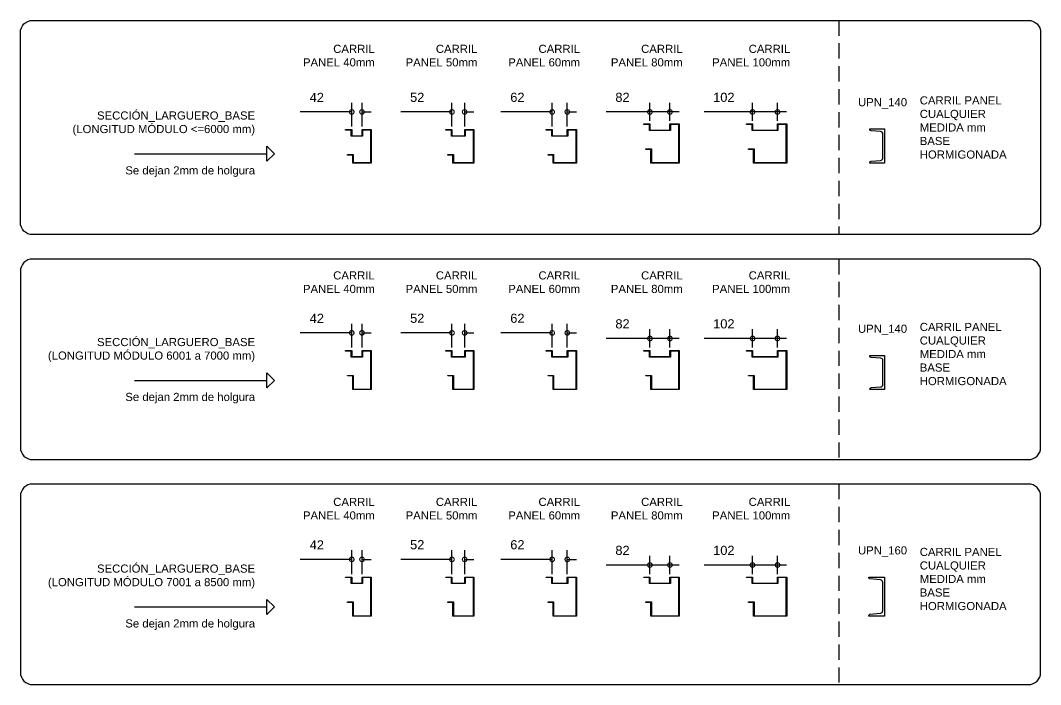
# Model space of a CAD drawing. Header units: millimetres. Extents: x 367645 to 474957, y -134457 to -104992.
# Drawn here: x 428289 to 432465, y -109835 to -107118 of the extents above; entities that cross this region are included whole.
import ezdxf

# ---------------------------------------------------------------- set-up
doc = ezdxf.new("R2010")
doc.units = ezdxf.units.MM
doc.header["$LTSCALE"] = 25
doc.header["$PDMODE"] = 35
doc.header["$PDSIZE"] = 5
doc.linetypes.add('TRAZOS2', pattern=[0.375, 0.25, -0.125])
doc.layers.add('CARRIL', color=3, linetype='Continuous')
doc.layers.add('PL-CER-DIB', color=3, linetype='Continuous')
doc.styles.add('ARIAL', font='arial.ttf')
doc.styles.add('ROMANS', font='romans.shx', dxfattribs={"width": 0.75})
doc.dimstyles.new('PMP-T-75', dxfattribs={"dimscale": 75, "dimtxt": 1.8, "dimasz": 1, "dimexe": 0.75, "dimexo": 1.8, "dimgap": 0.54, "dimtad": 1, "dimdec": 0, "dimzin": 0, "dimdsep": 46, "dimtxsty": 'ROMANS', "dimblk1": 'OBLIQUE', "dimblk2": 'OBLIQUE', "dimsah": 1, "dimcen": 1, "dimdle": 0.75, "dimadec": 0, "dimazin": 0, "dimtfac": 1, "dimtdec": 0, "dimtofl": 0, "dimtmove": 0, "dimatfit": 3, "dimldrblk": 'OBLIQUE', "dimfxl": 1, "dimtolj": 1, "dimtzin": 0, "dimarcsym": 0})

# ---------------------------------------------------------------- blocks, each defined once
blk = doc.blocks.new('_DotSmall')
at = {"color": 0, "linetype": 'ByBlock', "const_width": 0.5}
blk.add_lwpolyline([(-0.0625, 0, 1), (0.0625, 0, 1)], format="xyb", close=True, dxfattribs=at)
blk = doc.blocks.new('*D570')
at = {"color": 0, "lineweight": -2, "transparency": 16777216}
for p, q in [((3740.3, 2329.8), (3740.3, 2427)), ((3782.3, 2329.8), (3782.3, 2427)), ((3740.3, 2389.5), (3529.5, 2389.5)), ((3782.3, 2389.5), (3819.8, 2389.5))]:
    blk.add_line(p, q, dxfattribs=at)
at = {"layer": 'Defpoints', "color": 0, "transparency": 16777216}
for p in [(3740.3, 2389.5), (3740.3, 2292.3), (3782.3, 2292.3)]:
    blk.add_point(p, dxfattribs=at)
at = {"color": 0, "lineweight": -2, "transparency": 16777216, "xscale": 37.5, "yscale": 37.5, "zscale": 37.5}
blk.add_blockref('_DotSmall', (3740.3, 2389.5), dxfattribs=at)
at = {"color": 0, "lineweight": -2, "transparency": 16777216, "xscale": 37.5, "yscale": 37.5, "zscale": 37.5, "rotation": 180}
blk.add_blockref('_DotSmall', (3782.3, 2389.5), dxfattribs=at)
at = {"color": 0, "transparency": 16777216, "insert": (3597.4, 2448.9), "char_height": 37.5, "attachment_point": 5, "style": 'ARIAL'}
blk.add_mtext('\\A1;42', dxfattribs=at)
blk = doc.blocks.new('_OBLIQUE')
at = {"color": 0, "linetype": 'ByBlock'}
blk.add_line((-0.5, -0.5), (0.5, 0.5), dxfattribs=at)
blk = doc.blocks.new('*D572')
at = {"color": 0, "lineweight": -2, "transparency": 16777216}
for p, q in [((4150.5, 2329.8), (4150.5, 2427)), ((4202.5, 2329.8), (4202.5, 2427)), ((4150.5, 2389.5), (3941.1, 2389.5)), ((4202.5, 2389.5), (4240, 2389.5))]:
    blk.add_line(p, q, dxfattribs=at)
at = {"layer": 'Defpoints', "color": 0, "transparency": 16777216}
for p in [(4150.5, 2389.5), (4150.5, 2292.3), (4202.5, 2292.3)]:
    blk.add_point(p, dxfattribs=at)
at = {"color": 0, "lineweight": -2, "transparency": 16777216, "xscale": 37.5, "yscale": 37.5, "zscale": 37.5}
blk.add_blockref('_DotSmall', (4150.5, 2389.5), dxfattribs=at)
at = {"color": 0, "lineweight": -2, "transparency": 16777216, "xscale": 37.5, "yscale": 37.5, "zscale": 37.5, "rotation": 180}
blk.add_blockref('_DotSmall', (4202.5, 2389.5), dxfattribs=at)
at = {"color": 0, "transparency": 16777216, "insert": (4008.3, 2449.2), "char_height": 37.5, "attachment_point": 5, "style": 'ARIAL'}
blk.add_mtext('\\A1;52', dxfattribs=at)
blk = doc.blocks.new('*D574')
at = {"color": 0, "lineweight": -2, "transparency": 16777216}
for p, q in [((4560.6, 2329.8), (4560.6, 2427)), ((4622.6, 2329.8), (4622.6, 2427)), ((4560.6, 2389.5), (4351, 2389.5)), ((4622.6, 2389.5), (4660.1, 2389.5))]:
    blk.add_line(p, q, dxfattribs=at)
at = {"layer": 'Defpoints', "color": 0, "transparency": 16777216}
for p in [(4560.6, 2389.5), (4560.6, 2292.3), (4622.6, 2292.3)]:
    blk.add_point(p, dxfattribs=at)
at = {"color": 0, "lineweight": -2, "transparency": 16777216, "xscale": 37.5, "yscale": 37.5, "zscale": 37.5}
blk.add_blockref('_DotSmall', (4560.6, 2389.5), dxfattribs=at)
at = {"color": 0, "lineweight": -2, "transparency": 16777216, "xscale": 37.5, "yscale": 37.5, "zscale": 37.5, "rotation": 180}
blk.add_blockref('_DotSmall', (4622.6, 2389.5), dxfattribs=at)
at = {"color": 0, "transparency": 16777216, "insert": (4418.3, 2449.2), "char_height": 37.5, "attachment_point": 5, "style": 'ARIAL'}
blk.add_mtext('\\A1;62', dxfattribs=at)
blk = doc.blocks.new('*D576')
at = {"color": 0, "lineweight": -2, "transparency": 16777216}
for p, q in [((4960.7, 2352.8), (4960.7, 2427)), ((5042.7, 2352.8), (5042.7, 2427)), ((4960.7, 2389.5), (4781.3, 2389.5)), ((5080.2, 2389.5), (4960.7, 2389.5))]:
    blk.add_line(p, q, dxfattribs=at)
at = {"layer": 'Defpoints', "color": 0, "transparency": 16777216}
for p in [(4960.7, 2389.5), (4960.7, 2315.3), (5042.7, 2315.3)]:
    blk.add_point(p, dxfattribs=at)
at = {"color": 0, "lineweight": -2, "transparency": 16777216, "xscale": 37.5, "yscale": 37.5, "zscale": 37.5, "rotation": 180}
blk.add_blockref('_DotSmall', (4960.7, 2389.5), dxfattribs=at)
at = {"color": 0, "lineweight": -2, "transparency": 16777216, "xscale": 37.5, "yscale": 37.5, "zscale": 37.5}
blk.add_blockref('_DotSmall', (5042.7, 2389.5), dxfattribs=at)
at = {"color": 0, "transparency": 16777216, "insert": (4848.5, 2449.2), "char_height": 37.5, "attachment_point": 5, "style": 'ARIAL'}
blk.add_mtext('\\A1;82', dxfattribs=at)
blk = doc.blocks.new('*D578')
at = {"color": 0, "lineweight": -2, "transparency": 16777216}
for p, q in [((5380.8, 2352.8), (5380.8, 2427)), ((5482.8, 2352.8), (5482.8, 2427)), ((5380.8, 2389.5), (5183.4, 2389.5)), ((5520.3, 2389.5), (5380.8, 2389.5))]:
    blk.add_line(p, q, dxfattribs=at)
at = {"layer": 'Defpoints', "color": 0, "transparency": 16777216}
for p in [(5380.8, 2389.5), (5380.8, 2315.3), (5482.8, 2315.3)]:
    blk.add_point(p, dxfattribs=at)
at = {"color": 0, "lineweight": -2, "transparency": 16777216, "xscale": 37.5, "yscale": 37.5, "zscale": 37.5, "rotation": 180}
blk.add_blockref('_DotSmall', (5380.8, 2389.5), dxfattribs=at)
at = {"color": 0, "lineweight": -2, "transparency": 16777216, "xscale": 37.5, "yscale": 37.5, "zscale": 37.5}
blk.add_blockref('_DotSmall', (5482.8, 2389.5), dxfattribs=at)
at = {"color": 0, "transparency": 16777216, "insert": (5263.3, 2449.2), "char_height": 37.5, "attachment_point": 5, "style": 'ARIAL'}
blk.add_mtext('\\A1;102', dxfattribs=at)
blk = doc.blocks.new('*D620')
at = {"color": 0, "lineweight": -2, "transparency": 16777216}
for p, q in [((3740.3, 1425.9), (3740.3, 1523.2)), ((3782.3, 1425.9), (3782.3, 1523.2)), ((3740.3, 1485.7), (3529.5, 1485.7)), ((3782.3, 1485.7), (3819.8, 1485.7))]:
    blk.add_line(p, q, dxfattribs=at)
at = {"layer": 'Defpoints', "color": 0, "transparency": 16777216}
for p in [(3740.3, 1485.7), (3740.3, 1388.4), (3782.3, 1388.4)]:
    blk.add_point(p, dxfattribs=at)
at = {"color": 0, "lineweight": -2, "transparency": 16777216, "xscale": 37.5, "yscale": 37.5, "zscale": 37.5}
blk.add_blockref('_DotSmall', (3740.3, 1485.7), dxfattribs=at)
at = {"color": 0, "lineweight": -2, "transparency": 16777216, "xscale": 37.5, "yscale": 37.5, "zscale": 37.5, "rotation": 180}
blk.add_blockref('_DotSmall', (3782.3, 1485.7), dxfattribs=at)
at = {"color": 0, "transparency": 16777216, "insert": (3597.4, 1545), "char_height": 37.5, "attachment_point": 5, "style": 'ARIAL'}
blk.add_mtext('\\A1;42', dxfattribs=at)
blk = doc.blocks.new('*D622')
at = {"color": 0, "lineweight": -2, "transparency": 16777216}
for p, q in [((4150.5, 1425.9), (4150.5, 1523.2)), ((4202.5, 1425.9), (4202.5, 1523.2)), ((4150.5, 1485.7), (3941.1, 1485.7)), ((4202.5, 1485.7), (4240, 1485.7))]:
    blk.add_line(p, q, dxfattribs=at)
at = {"layer": 'Defpoints', "color": 0, "transparency": 16777216}
for p in [(4150.5, 1485.7), (4150.5, 1388.4), (4202.5, 1388.4)]:
    blk.add_point(p, dxfattribs=at)
at = {"color": 0, "lineweight": -2, "transparency": 16777216, "xscale": 37.5, "yscale": 37.5, "zscale": 37.5}
blk.add_blockref('_DotSmall', (4150.5, 1485.7), dxfattribs=at)
at = {"color": 0, "lineweight": -2, "transparency": 16777216, "xscale": 37.5, "yscale": 37.5, "zscale": 37.5, "rotation": 180}
blk.add_blockref('_DotSmall', (4202.5, 1485.7), dxfattribs=at)
at = {"color": 0, "transparency": 16777216, "insert": (4008.3, 1545.3), "char_height": 37.5, "attachment_point": 5, "style": 'ARIAL'}
blk.add_mtext('\\A1;52', dxfattribs=at)
blk = doc.blocks.new('*D624')
at = {"color": 0, "lineweight": -2, "transparency": 16777216}
for p, q in [((4560.6, 1425.9), (4560.6, 1523.2)), ((4622.6, 1425.9), (4622.6, 1523.2)), ((4560.6, 1485.7), (4351, 1485.7)), ((4622.6, 1485.7), (4660.1, 1485.7))]:
    blk.add_line(p, q, dxfattribs=at)
at = {"layer": 'Defpoints', "color": 0, "transparency": 16777216}
for p in [(4560.6, 1485.7), (4560.6, 1388.4), (4622.6, 1388.4)]:
    blk.add_point(p, dxfattribs=at)
at = {"color": 0, "lineweight": -2, "transparency": 16777216, "xscale": 37.5, "yscale": 37.5, "zscale": 37.5}
blk.add_blockref('_DotSmall', (4560.6, 1485.7), dxfattribs=at)
at = {"color": 0, "lineweight": -2, "transparency": 16777216, "xscale": 37.5, "yscale": 37.5, "zscale": 37.5, "rotation": 180}
blk.add_blockref('_DotSmall', (4622.6, 1485.7), dxfattribs=at)
at = {"color": 0, "transparency": 16777216, "insert": (4418.3, 1545.3), "char_height": 37.5, "attachment_point": 5, "style": 'ARIAL'}
blk.add_mtext('\\A1;62', dxfattribs=at)
blk = doc.blocks.new('*D626')
at = {"color": 0, "lineweight": -2, "transparency": 16777216}
for p, q in [((4960.7, 1462.7), (4781.3, 1462.7)), ((4960.7, 1425.9), (4960.7, 1500.2)), ((5080.2, 1462.7), (4960.7, 1462.7)), ((5042.7, 1425.9), (5042.7, 1500.2))]:
    blk.add_line(p, q, dxfattribs=at)
at = {"layer": 'Defpoints', "color": 0, "transparency": 16777216}
for p in [(4960.7, 1462.7), (4960.7, 1388.4), (5042.7, 1388.4)]:
    blk.add_point(p, dxfattribs=at)
at = {"color": 0, "lineweight": -2, "transparency": 16777216, "xscale": 37.5, "yscale": 37.5, "zscale": 37.5, "rotation": 180}
blk.add_blockref('_DotSmall', (4960.7, 1462.7), dxfattribs=at)
at = {"color": 0, "lineweight": -2, "transparency": 16777216, "xscale": 37.5, "yscale": 37.5, "zscale": 37.5}
blk.add_blockref('_DotSmall', (5042.7, 1462.7), dxfattribs=at)
at = {"color": 0, "transparency": 16777216, "insert": (4848.5, 1522.3), "char_height": 37.5, "attachment_point": 5, "style": 'ARIAL'}
blk.add_mtext('\\A1;82', dxfattribs=at)
blk = doc.blocks.new('*D628')
at = {"color": 0, "lineweight": -2, "transparency": 16777216}
for p, q in [((5380.8, 1462.7), (5183.4, 1462.7)), ((5380.8, 1425.9), (5380.8, 1500.2)), ((5520.3, 1462.7), (5380.8, 1462.7)), ((5482.8, 1425.9), (5482.8, 1500.2))]:
    blk.add_line(p, q, dxfattribs=at)
at = {"layer": 'Defpoints', "color": 0, "transparency": 16777216}
for p in [(5380.8, 1462.7), (5380.8, 1388.4), (5482.8, 1388.4)]:
    blk.add_point(p, dxfattribs=at)
at = {"color": 0, "lineweight": -2, "transparency": 16777216, "xscale": 37.5, "yscale": 37.5, "zscale": 37.5, "rotation": 180}
blk.add_blockref('_DotSmall', (5380.8, 1462.7), dxfattribs=at)
at = {"color": 0, "lineweight": -2, "transparency": 16777216, "xscale": 37.5, "yscale": 37.5, "zscale": 37.5}
blk.add_blockref('_DotSmall', (5482.8, 1462.7), dxfattribs=at)
at = {"color": 0, "transparency": 16777216, "insert": (5263.3, 1522.3), "char_height": 37.5, "attachment_point": 5, "style": 'ARIAL'}
blk.add_mtext('\\A1;102', dxfattribs=at)
blk = doc.blocks.new('*D593')
at = {"color": 0, "lineweight": -2, "transparency": 16777216}
for p, q in [((3740.3, 499.1), (3740.3, 596.4)), ((3782.3, 499.1), (3782.3, 596.4)), ((3740.3, 558.9), (3529.5, 558.9)), ((3782.3, 558.9), (3819.8, 558.9))]:
    blk.add_line(p, q, dxfattribs=at)
at = {"layer": 'Defpoints', "color": 0, "transparency": 16777216}
for p in [(3740.3, 558.9), (3740.3, 461.6), (3782.3, 461.6)]:
    blk.add_point(p, dxfattribs=at)
at = {"color": 0, "lineweight": -2, "transparency": 16777216, "xscale": 37.5, "yscale": 37.5, "zscale": 37.5}
blk.add_blockref('_DotSmall', (3740.3, 558.9), dxfattribs=at)
at = {"color": 0, "lineweight": -2, "transparency": 16777216, "xscale": 37.5, "yscale": 37.5, "zscale": 37.5, "rotation": 180}
blk.add_blockref('_DotSmall', (3782.3, 558.9), dxfattribs=at)
at = {"color": 0, "transparency": 16777216, "insert": (3597.4, 618.2), "char_height": 37.5, "attachment_point": 5, "style": 'ARIAL'}
blk.add_mtext('\\A1;42', dxfattribs=at)
blk = doc.blocks.new('*D601')
at = {"color": 0, "lineweight": -2, "transparency": 16777216}
for p, q in [((4150.5, 499.1), (4150.5, 596.4)), ((4202.5, 499.1), (4202.5, 596.4)), ((4150.5, 558.9), (3941.1, 558.9)), ((4202.5, 558.9), (4240, 558.9))]:
    blk.add_line(p, q, dxfattribs=at)
at = {"layer": 'Defpoints', "color": 0, "transparency": 16777216}
for p in [(4150.5, 558.9), (4150.5, 461.6), (4202.5, 461.6)]:
    blk.add_point(p, dxfattribs=at)
at = {"color": 0, "lineweight": -2, "transparency": 16777216, "xscale": 37.5, "yscale": 37.5, "zscale": 37.5}
blk.add_blockref('_DotSmall', (4150.5, 558.9), dxfattribs=at)
at = {"color": 0, "lineweight": -2, "transparency": 16777216, "xscale": 37.5, "yscale": 37.5, "zscale": 37.5, "rotation": 180}
blk.add_blockref('_DotSmall', (4202.5, 558.9), dxfattribs=at)
at = {"color": 0, "transparency": 16777216, "insert": (4008.3, 618.6), "char_height": 37.5, "attachment_point": 5, "style": 'ARIAL'}
blk.add_mtext('\\A1;52', dxfattribs=at)
blk = doc.blocks.new('*D603')
at = {"color": 0, "lineweight": -2, "transparency": 16777216}
for p, q in [((4560.6, 499.1), (4560.6, 596.4)), ((4622.6, 499.1), (4622.6, 596.4)), ((4560.6, 558.9), (4351, 558.9)), ((4622.6, 558.9), (4660.1, 558.9))]:
    blk.add_line(p, q, dxfattribs=at)
at = {"layer": 'Defpoints', "color": 0, "transparency": 16777216}
for p in [(4560.6, 558.9), (4560.6, 461.6), (4622.6, 461.6)]:
    blk.add_point(p, dxfattribs=at)
at = {"color": 0, "lineweight": -2, "transparency": 16777216, "xscale": 37.5, "yscale": 37.5, "zscale": 37.5}
blk.add_blockref('_DotSmall', (4560.6, 558.9), dxfattribs=at)
at = {"color": 0, "lineweight": -2, "transparency": 16777216, "xscale": 37.5, "yscale": 37.5, "zscale": 37.5, "rotation": 180}
blk.add_blockref('_DotSmall', (4622.6, 558.9), dxfattribs=at)
at = {"color": 0, "transparency": 16777216, "insert": (4418.3, 618.6), "char_height": 37.5, "attachment_point": 5, "style": 'ARIAL'}
blk.add_mtext('\\A1;62', dxfattribs=at)
blk = doc.blocks.new('*D605')
at = {"color": 0, "lineweight": -2, "transparency": 16777216}
for p, q in [((4960.7, 499.1), (4960.7, 573.4)), ((5042.7, 499.1), (5042.7, 573.4)), ((4960.7, 535.9), (4781.3, 535.9)), ((5080.2, 535.9), (4960.7, 535.9))]:
    blk.add_line(p, q, dxfattribs=at)
at = {"layer": 'Defpoints', "color": 0, "transparency": 16777216}
for p in [(4960.7, 535.9), (4960.7, 461.6), (5042.7, 461.6)]:
    blk.add_point(p, dxfattribs=at)
at = {"color": 0, "lineweight": -2, "transparency": 16777216, "xscale": 37.5, "yscale": 37.5, "zscale": 37.5, "rotation": 180}
blk.add_blockref('_DotSmall', (4960.7, 535.9), dxfattribs=at)
at = {"color": 0, "lineweight": -2, "transparency": 16777216, "xscale": 37.5, "yscale": 37.5, "zscale": 37.5}
blk.add_blockref('_DotSmall', (5042.7, 535.9), dxfattribs=at)
at = {"color": 0, "transparency": 16777216, "insert": (4848.5, 595.6), "char_height": 37.5, "attachment_point": 5, "style": 'ARIAL'}
blk.add_mtext('\\A1;82', dxfattribs=at)
blk = doc.blocks.new('*D607')
at = {"color": 0, "lineweight": -2, "transparency": 16777216}
for p, q in [((5380.8, 499.1), (5380.8, 573.4)), ((5482.8, 499.1), (5482.8, 573.4)), ((5380.8, 535.9), (5183.4, 535.9)), ((5520.3, 535.9), (5380.8, 535.9))]:
    blk.add_line(p, q, dxfattribs=at)
at = {"layer": 'Defpoints', "color": 0, "transparency": 16777216}
for p in [(5380.8, 535.9), (5380.8, 461.6), (5482.8, 461.6)]:
    blk.add_point(p, dxfattribs=at)
at = {"color": 0, "lineweight": -2, "transparency": 16777216, "xscale": 37.5, "yscale": 37.5, "zscale": 37.5, "rotation": 180}
blk.add_blockref('_DotSmall', (5380.8, 535.9), dxfattribs=at)
at = {"color": 0, "lineweight": -2, "transparency": 16777216, "xscale": 37.5, "yscale": 37.5, "zscale": 37.5}
blk.add_blockref('_DotSmall', (5482.8, 535.9), dxfattribs=at)
at = {"color": 0, "transparency": 16777216, "insert": (5263.3, 595.6), "char_height": 37.5, "attachment_point": 5, "style": 'ARIAL'}
blk.add_mtext('\\A1;102', dxfattribs=at)
blk = doc.blocks.new('VARIACIONES SECCIÓN_LARGUERO_BASE')
at = {"linetype": 'TRAZOS2', "ltscale": 10, "transparency": 33554559}
for p, q in [((5734.4, 2764), (5734.4, 1887.6)), ((5734.4, 1787.6), (5734.4, 967.2)), ((5734.4, 867.2), (5734.4, 46.7))]:
    blk.add_line(p, q, dxfattribs=at)
for points in [[(6509.8, 1887.6), (2434.1, 1887.6, -0.414214), (2384.1, 1937.6), (2384.1, 2714, -0.414214), (2434.1, 2764), (6509.8, 2764, -0.414214), (6559.8, 2714), (6559.8, 1937.6, -0.414214)], [(6509.8, 1787.6), (2434.1, 1787.6, 0.414214), (2384.1, 1737.6), (2384.1, 1017.2, 0.414214), (2434.1, 967.2), (6509.8, 967.2, 0.414214), (6559.8, 1017.2), (6559.8, 1737.6, 0.414214)], [(6509.8, 867.2), (2434.1, 867.2, 0.414214), (2384.1, 817.2), (2384.1, 96.7, 0.414214), (2434.1, 46.7), (6509.8, 46.7, 0.414214), (6559.8, 96.7), (6559.8, 817.2, 0.414214)]]:
    blk.add_lwpolyline(points, format="xyb", close=True)
at = {"layer": 'CARRIL'}
for p, q in [((2851.7, 2218.3), (3392.9, 2218.3)), ((3392.9, 2218.3), (3392.9, 2248.9)), ((3392.9, 2248.9), (3423.6, 2218.3)), ((3423.6, 2218.3), (3392.9, 2187.6)), ((3392.9, 2187.6), (3392.9, 2218.3)), ((3392.9, 1291.4), (3392.9, 1322)), ((3392.9, 1322), (3423.6, 1291.4)), ((2851.7, 1291.4), (3392.9, 1291.4)), ((3423.6, 1291.4), (3392.9, 1260.8)), ((3392.9, 1260.8), (3392.9, 1291.4)), ((3392.9, 364.7), (3392.9, 395.3)), ((3392.9, 395.3), (3423.6, 364.7)), ((2851.7, 364.7), (3392.9, 364.7)), ((3423.6, 364.7), (3392.9, 334)), ((3392.9, 334), (3392.9, 364.7))]:
    blk.add_line(p, q, dxfattribs=at)
at = {"layer": 'PL-CER-DIB'}
for points in [[(4943.7, 2236.3), (4943.7, 2238.3), (4966.7, 2238.3), (4966.7, 2182.3), (5078.7, 2182.3), (5078.7, 2338.3), (5044.7, 2338.3), (5044.7, 2313.3), (4958.7, 2313.3), (4958.7, 2338.3), (4935.7, 2338.3), (4935.7, 2340.3), (4960.7, 2340.3), (4960.7, 2315.3), (5042.7, 2315.3), (5042.7, 2340.3), (5080.7, 2340.3), (5080.7, 2180.3), (4964.7, 2180.3), (4964.7, 2236.3)], [(5363.8, 2236.3), (5363.8, 2238.3), (5386.8, 2238.3), (5386.8, 2182.3), (5518.8, 2182.3), (5518.8, 2338.3), (5484.8, 2338.3), (5484.8, 2313.3), (5378.8, 2313.3), (5378.8, 2338.3), (5355.8, 2338.3), (5355.8, 2340.3), (5380.8, 2340.3), (5380.8, 2315.3), (5482.8, 2315.3), (5482.8, 2340.3), (5520.8, 2340.3), (5520.8, 2180.3), (5384.8, 2180.3), (5384.8, 2236.3)], [(3723.3, 2213.3), (3723.3, 2215.3), (3746.3, 2215.3), (3746.3, 2182.3), (3818.3, 2182.3), (3818.3, 2315.3), (3784.3, 2315.3), (3784.3, 2290.3), (3738.3, 2290.3), (3738.3, 2315.3), (3715.3, 2315.3), (3715.3, 2317.3), (3740.3, 2317.3), (3740.3, 2292.3), (3782.3, 2292.3), (3782.3, 2317.3), (3820.3, 2317.3), (3820.3, 2180.3), (3744.3, 2180.3), (3744.3, 2213.3)], [(4133.5, 2213.3), (4133.5, 2215.3), (4156.5, 2215.3), (4156.5, 2182.3), (4238.5, 2182.3), (4238.5, 2315.3), (4204.5, 2315.3), (4204.5, 2290.3), (4148.5, 2290.3), (4148.5, 2315.3), (4125.5, 2315.3), (4125.5, 2317.3), (4150.5, 2317.3), (4150.5, 2292.3), (4202.5, 2292.3), (4202.5, 2317.3), (4240.5, 2317.3), (4240.5, 2180.3), (4154.5, 2180.3), (4154.5, 2213.3)], [(4543.6, 2213.3), (4543.6, 2215.3), (4566.6, 2215.3), (4566.6, 2182.3), (4658.6, 2182.3), (4658.6, 2315.3), (4624.6, 2315.3), (4624.6, 2290.3), (4558.6, 2290.3), (4558.6, 2315.3), (4535.6, 2315.3), (4535.6, 2317.3), (4560.6, 2317.3), (4560.6, 2292.3), (4622.6, 2292.3), (4622.6, 2317.3), (4660.6, 2317.3), (4660.6, 2180.3), (4564.6, 2180.3), (4564.6, 2213.3)], [(3723.3, 1309.4), (3723.3, 1311.4), (3746.3, 1311.4), (3746.3, 1255.4), (3818.3, 1255.4), (3818.3, 1411.4), (3784.3, 1411.4), (3784.3, 1386.4), (3738.3, 1386.4), (3738.3, 1411.4), (3715.3, 1411.4), (3715.3, 1413.4), (3740.3, 1413.4), (3740.3, 1388.4), (3782.3, 1388.4), (3782.3, 1413.4), (3820.3, 1413.4), (3820.3, 1253.4), (3744.3, 1253.4), (3744.3, 1309.4)], [(4133.5, 1309.4), (4133.5, 1311.4), (4156.5, 1311.4), (4156.5, 1255.4), (4238.5, 1255.4), (4238.5, 1411.4), (4204.5, 1411.4), (4204.5, 1386.4), (4148.5, 1386.4), (4148.5, 1411.4), (4125.5, 1411.4), (4125.5, 1413.4), (4150.5, 1413.4), (4150.5, 1388.4), (4202.5, 1388.4), (4202.5, 1413.4), (4240.5, 1413.4), (4240.5, 1253.4), (4154.5, 1253.4), (4154.5, 1309.4)], [(4543.6, 1309.4), (4543.6, 1311.4), (4566.6, 1311.4), (4566.6, 1255.4), (4658.6, 1255.4), (4658.6, 1411.4), (4624.6, 1411.4), (4624.6, 1386.4), (4558.6, 1386.4), (4558.6, 1411.4), (4535.6, 1411.4), (4535.6, 1413.4), (4560.6, 1413.4), (4560.6, 1388.4), (4622.6, 1388.4), (4622.6, 1413.4), (4660.6, 1413.4), (4660.6, 1253.4), (4564.6, 1253.4), (4564.6, 1309.4)], [(4943.7, 1309.4), (4943.7, 1311.4), (4966.7, 1311.4), (4966.7, 1255.4), (5078.7, 1255.4), (5078.7, 1411.4), (5044.7, 1411.4), (5044.7, 1386.4), (4958.7, 1386.4), (4958.7, 1411.4), (4935.7, 1411.4), (4935.7, 1413.4), (4960.7, 1413.4), (4960.7, 1388.4), (5042.7, 1388.4), (5042.7, 1413.4), (5080.7, 1413.4), (5080.7, 1253.4), (4964.7, 1253.4), (4964.7, 1309.4)], [(5363.8, 1309.4), (5363.8, 1311.4), (5386.8, 1311.4), (5386.8, 1255.4), (5518.8, 1255.4), (5518.8, 1411.4), (5484.8, 1411.4), (5484.8, 1386.4), (5378.8, 1386.4), (5378.8, 1411.4), (5355.8, 1411.4), (5355.8, 1413.4), (5380.8, 1413.4), (5380.8, 1388.4), (5482.8, 1388.4), (5482.8, 1413.4), (5520.8, 1413.4), (5520.8, 1253.4), (5384.8, 1253.4), (5384.8, 1309.4)], [(3723.3, 382.6), (3723.3, 384.6), (3746.3, 384.6), (3746.3, 328.6), (3818.3, 328.6), (3818.3, 484.6), (3784.3, 484.6), (3784.3, 459.6), (3738.3, 459.6), (3738.3, 484.6), (3715.3, 484.6), (3715.3, 486.6), (3740.3, 486.6), (3740.3, 461.6), (3782.3, 461.6), (3782.3, 486.6), (3820.3, 486.6), (3820.3, 326.6), (3744.3, 326.6), (3744.3, 382.6)], [(4133.5, 382.6), (4133.5, 384.6), (4156.5, 384.6), (4156.5, 328.6), (4238.5, 328.6), (4238.5, 484.6), (4204.5, 484.6), (4204.5, 459.6), (4148.5, 459.6), (4148.5, 484.6), (4125.5, 484.6), (4125.5, 486.6), (4150.5, 486.6), (4150.5, 461.6), (4202.5, 461.6), (4202.5, 486.6), (4240.5, 486.6), (4240.5, 326.6), (4154.5, 326.6), (4154.5, 382.6)], [(4543.6, 382.6), (4543.6, 384.6), (4566.6, 384.6), (4566.6, 328.6), (4658.6, 328.6), (4658.6, 484.6), (4624.6, 484.6), (4624.6, 459.6), (4558.6, 459.6), (4558.6, 484.6), (4535.6, 484.6), (4535.6, 486.6), (4560.6, 486.6), (4560.6, 461.6), (4622.6, 461.6), (4622.6, 486.6), (4660.6, 486.6), (4660.6, 326.6), (4564.6, 326.6), (4564.6, 382.6)], [(4943.7, 382.6), (4943.7, 384.6), (4966.7, 384.6), (4966.7, 328.6), (5078.7, 328.6), (5078.7, 484.6), (5044.7, 484.6), (5044.7, 459.6), (4958.7, 459.6), (4958.7, 484.6), (4935.7, 484.6), (4935.7, 486.6), (4960.7, 486.6), (4960.7, 461.6), (5042.7, 461.6), (5042.7, 486.6), (5080.7, 486.6), (5080.7, 326.6), (4964.7, 326.6), (4964.7, 382.6)], [(5363.8, 382.6), (5363.8, 384.6), (5386.8, 384.6), (5386.8, 328.6), (5518.8, 328.6), (5518.8, 484.6), (5484.8, 484.6), (5484.8, 459.6), (5378.8, 459.6), (5378.8, 484.6), (5355.8, 484.6), (5355.8, 486.6), (5380.8, 486.6), (5380.8, 461.6), (5482.8, 461.6), (5482.8, 486.6), (5520.8, 486.6), (5520.8, 326.6), (5384.8, 326.6), (5384.8, 382.6)]]:
    blk.add_lwpolyline(points, close=True, dxfattribs=at)
for points in [[(5914.2, 2201.3), (5914.2, 2299.3, 0.392518), (5904.9, 2309.2), (5865.8, 2312.2, -0.392518), (5861.2, 2317.1), (5861.2, 2320.3), (5921.2, 2320.3), (5921.2, 2180.3), (5861.2, 2180.3), (5861.2, 2183.4, -0.392518), (5865.8, 2188.4), (5904.9, 2191.3, 0.392518)], [(5914.2, 1274.4), (5914.2, 1372.4, 0.392518), (5904.9, 1382.4), (5865.8, 1385.3, -0.392518), (5861.2, 1390.3), (5861.2, 1393.4), (5921.2, 1393.4), (5921.2, 1253.4), (5861.2, 1253.4), (5861.2, 1256.5, -0.392518), (5865.8, 1261.5), (5904.9, 1264.4, 0.392518)], [(5913.7, 349.1), (5913.7, 464.1, 0.385357), (5904.2, 474.6), (5861.1, 478.9, -0.385357), (5856.2, 484.4), (5856.2, 486.6), (5921.2, 486.6), (5921.2, 326.6), (5856.2, 326.6), (5856.2, 328.9, -0.385357), (5861.1, 334.4), (5904.2, 338.7, 0.385357)]]:
    blk.add_lwpolyline(points, format="xyb", close=True, dxfattribs=at)
at = {"width": 1372.08, "style": 'ARIAL'}
for s, insert, char_height, attachment_point in [('UPN_140', (5812.3, 2424.6), 33.2, 4), ('Se dejan 2mm de holgura', (3344.6, 2145.5), 33.201, 6), ('UPN_140', (5812.3, 1497.8), 33.2, 4), ('Se dejan 2mm de holgura', (3344.6, 1218.6), 33.201, 6), ('UPN_160', (5812.3, 591), 33.2, 4), ('Se dejan 2mm de holgura', (3344.6, 291.9), 33.201, 6)]:
    blk.add_mtext(s, dxfattribs=dict(at, insert=insert, char_height=char_height, attachment_point=attachment_point))
at = {"layer": 'CARRIL', "width": 1372.08, "style": 'ARIAL'}
for s, insert, char_height, attachment_point in [('CARRIL \\PPANEL 40mm', (3834.5, 2619.8), 33.2, 6), ('CARRIL \\PPANEL 50mm', (4254.6, 2619.8), 33.2, 6), ('CARRIL \\PPANEL 60mm', (4674.7, 2619.8), 33.2, 6), ('CARRIL \\PPANEL 80mm', (5094.8, 2619.8), 33.2, 6), ('CARRIL \\PPANEL 100mm', (5535, 2619.8), 33.201, 6), ('CARRIL PANEL \\PCUALQUIER \\PMEDIDA mm\\PBASE \\PHORMIGONADA', (6065.2, 2325.8), 33.201, 4), ('SECCIÓN_LARGUERO_BASE \\P(LONGITUD MÓDULO <=6000 mm)', (3344.6, 2342.3), 33.201, 6), ('CARRIL \\PPANEL 40mm', (3834.5, 1692.9), 33.2, 6), ('CARRIL \\PPANEL 50mm', (4254.6, 1692.9), 33.2, 6), ('CARRIL \\PPANEL 60mm', (4674.7, 1692.9), 33.2, 6), ('CARRIL \\PPANEL 80mm', (5094.8, 1692.9), 33.2, 6), ('CARRIL \\PPANEL 100mm', (5535, 1692.9), 33.201, 6), ('CARRIL PANEL \\PCUALQUIER \\PMEDIDA mm\\PBASE \\PHORMIGONADA', (6065.2, 1398.9), 33.201, 4), ('SECCIÓN_LARGUERO_BASE \\P(LONGITUD MÓDULO 6001 a 7000 mm)', (3344.6, 1415.4), 33.201, 6), ('CARRIL \\PPANEL 40mm', (3834.5, 766.2), 33.2, 6), ('CARRIL \\PPANEL 50mm', (4254.6, 766.2), 33.2, 6), ('CARRIL \\PPANEL 60mm', (4674.7, 766.2), 33.2, 6), ('CARRIL \\PPANEL 80mm', (5094.8, 766.2), 33.2, 6), ('CARRIL \\PPANEL 100mm', (5535, 766.2), 33.201, 6), ('CARRIL PANEL \\PCUALQUIER \\PMEDIDA mm\\PBASE \\PHORMIGONADA', (6065.2, 478.5), 33.201, 4), ('SECCIÓN_LARGUERO_BASE \\P(LONGITUD MÓDULO 7001 a 8500 mm)', (3344.6, 488.6), 33.201, 6)]:
    blk.add_mtext(s, dxfattribs=dict(at, insert=insert, char_height=char_height, attachment_point=attachment_point))
for base, p1, p2, picture, middle in [((3740.3, 2389.5), (3782.3, 2292.3), (3740.3, 2292.3), '*D570', (3597.4, 2389.5)), ((4150.5, 2389.5), (4202.5, 2292.3), (4150.5, 2292.3), '*D572', (4008.3, 2389.5)), ((4560.6, 2389.5), (4622.6, 2292.3), (4560.6, 2292.3), '*D574', (4418.3, 2389.5)), ((4960.7, 2389.5), (5042.7, 2315.3), (4960.7, 2315.3), '*D576', (4848.5, 2389.5)), ((5380.8, 2389.5), (5482.8, 2315.3), (5380.8, 2315.3), '*D578', (5263.3, 2389.5)), ((3740.3, 1485.7), (3782.3, 1388.4), (3740.3, 1388.4), '*D620', (3597.4, 1485.7)), ((4150.5, 1485.7), (4202.5, 1388.4), (4150.5, 1388.4), '*D622', (4008.3, 1485.7)), ((4560.6, 1485.7), (4622.6, 1388.4), (4560.6, 1388.4), '*D624', (4418.3, 1485.7)), ((4960.7, 1462.7), (5042.7, 1388.4), (4960.7, 1388.4), '*D626', (4848.5, 1462.7)), ((5380.8, 1462.7), (5482.8, 1388.4), (5380.8, 1388.4), '*D628', (5263.3, 1462.7)), ((3740.3, 558.9), (3782.3, 461.6), (3740.3, 461.6), '*D593', (3597.4, 558.9)), ((4150.5, 558.9), (4202.5, 461.6), (4150.5, 461.6), '*D601', (4008.3, 558.9)), ((4560.6, 558.9), (4622.6, 461.6), (4560.6, 461.6), '*D603', (4418.3, 558.9)), ((4960.7, 535.9), (5042.7, 461.6), (4960.7, 461.6), '*D605', (4848.5, 535.9)), ((5380.8, 535.9), (5482.8, 461.6), (5380.8, 461.6), '*D607', (5263.3, 535.9))]:
    dim = blk.add_linear_dim(base=base, p1=p1, p2=p2, angle=180, dimstyle='PMP-T-75', override={"dimtxt": 0.5, "dimasz": 0.5, "dimexe": 0.5, "dimexo": 0.5, "dimtxsty": 'ARIAL', "dimblk1": 'DotSmall', "dimblk2": 'DotSmall', "dimdle": 0.5})
    dim.commit()
    dim.dimension.update_dxf_attribs({"geometry": picture, "text_midpoint": middle, "dimtype": 128})

msp = doc.modelspace()

# ---------------------------------------------------------------- block references
msp.add_blockref('VARIACIONES SECCIÓN_LARGUERO_BASE', (425905.016, -109881.562))

doc.saveas('drawing.dxf')
